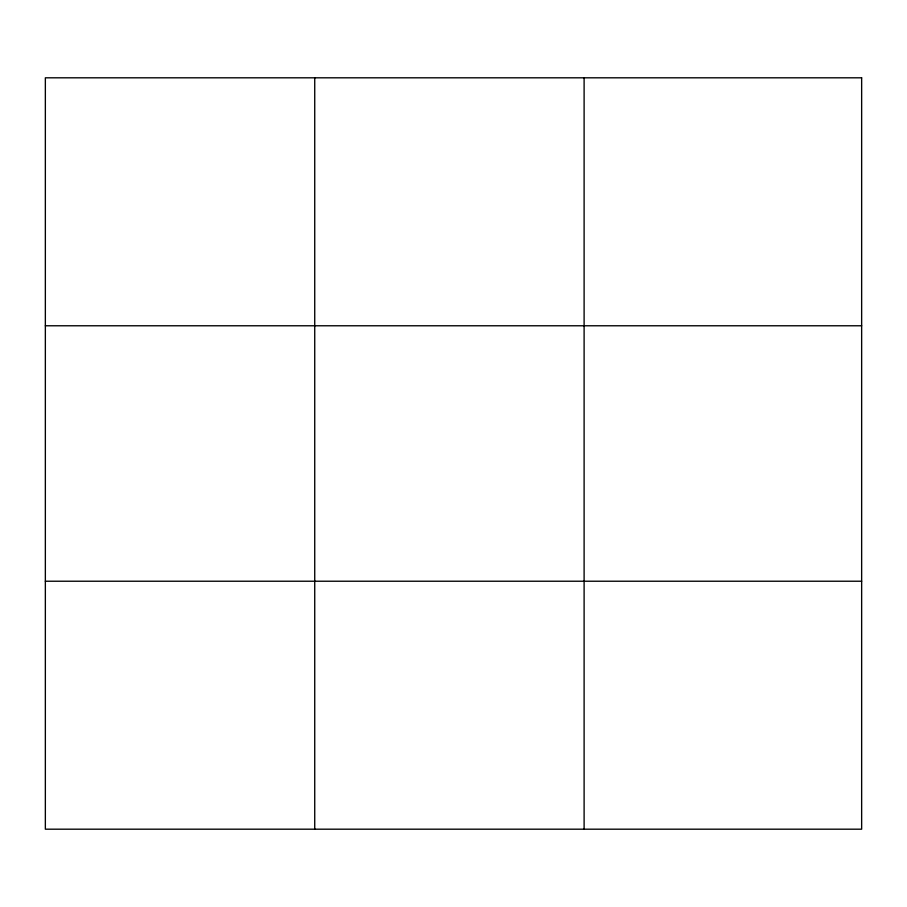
<?xml version="1.0" encoding="UTF-8"?>
<svg xmlns="http://www.w3.org/2000/svg" width="907" height="907" viewBox="0 0 907 907"><rect width="100%" height="100%" fill="white"/><g stroke="black" fill="none" stroke-linecap="round" stroke-linejoin="round"><path stroke-width="1.36" d="M314.729 829.191L314.729 77.809M584.108 829.191L584.108 77.809M45.35 325.772L861.65 325.772M45.35 581.228L861.65 581.228M861.65 77.809L861.65 829.191L45.35 829.191L45.35 77.809L861.65 77.809"/></g></svg>
